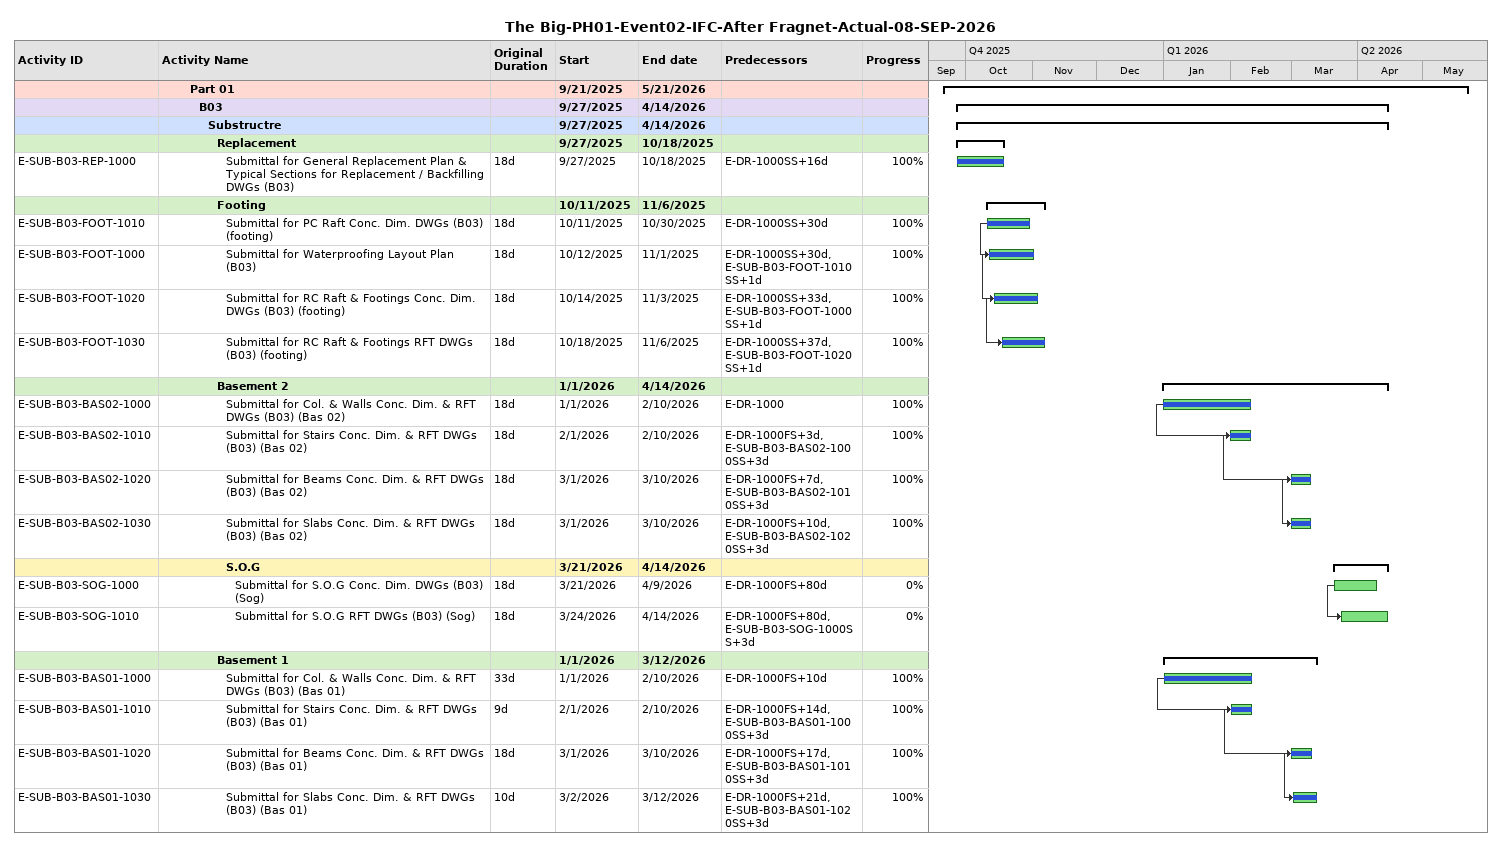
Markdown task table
The Big-PH01-Event02-IFC-After Fragnet-Actual-08-SEP-2026

| ID | Level | Task | Original duration | Start | Finish | Predecessors | % complete |
|---|---|---|---|---|---|---|---|
|  | 4 | **Part 01** |  | 2025-09-21 | 2026-05-21 |  |  |
|  | 5 | **B03** |  | 2025-09-27 | 2026-04-14 |  |  |
|  | 6 | **Substructre** |  | 2025-09-27 | 2026-04-14 |  |  |
|  | 7 | **Replacement** |  | 2025-09-27 | 2025-10-18 |  |  |
| E-SUB-B03-REP-1000 | 8 | Submittal for General Replacement Plan & Typical Sections for Replacement / Backfilling DWGs (B03) | 18d | 2025-09-27 | 2025-10-18 | E-DR-1000SS+16d | 100 |
|  | 7 | **Footing** |  | 2025-10-11 | 2025-11-06 |  |  |
| E-SUB-B03-FOOT-1010 | 8 | Submittal for PC Raft Conc. Dim. DWGs (B03) (footing) | 18d | 2025-10-11 | 2025-10-30 | E-DR-1000SS+30d | 100 |
| E-SUB-B03-FOOT-1000 | 8 | Submittal for Waterproofing Layout Plan (B03) | 18d | 2025-10-12 | 2025-11-01 | E-DR-1000SS+30d, E-SUB-B03-FOOT-1010SS+1d | 100 |
| E-SUB-B03-FOOT-1020 | 8 | Submittal for RC Raft & Footings Conc. Dim. DWGs (B03) (footing) | 18d | 2025-10-14 | 2025-11-03 | E-DR-1000SS+33d, E-SUB-B03-FOOT-1000SS+1d | 100 |
| E-SUB-B03-FOOT-1030 | 8 | Submittal for RC Raft & Footings RFT DWGs (B03) (footing) | 18d | 2025-10-18 | 2025-11-06 | E-DR-1000SS+37d, E-SUB-B03-FOOT-1020SS+1d | 100 |
|  | 7 | **Basement 2** |  | 2026-01-01 | 2026-04-14 |  |  |
| E-SUB-B03-BAS02-1000 | 8 | Submittal for Col. & Walls Conc. Dim. & RFT DWGs (B03) (Bas 02) | 18d | 2026-01-01 | 2026-02-10 | E-DR-1000 | 100 |
| E-SUB-B03-BAS02-1010 | 8 | Submittal for Stairs Conc. Dim. & RFT DWGs (B03) (Bas 02) | 18d | 2026-02-01 | 2026-02-10 | E-DR-1000FS+3d, E-SUB-B03-BAS02-1000SS+3d | 100 |
| E-SUB-B03-BAS02-1020 | 8 | Submittal for Beams Conc. Dim. & RFT DWGs (B03) (Bas 02) | 18d | 2026-03-01 | 2026-03-10 | E-DR-1000FS+7d, E-SUB-B03-BAS02-1010SS+3d | 100 |
| E-SUB-B03-BAS02-1030 | 8 | Submittal for Slabs Conc. Dim. & RFT DWGs (B03) (Bas 02) | 18d | 2026-03-01 | 2026-03-10 | E-DR-1000FS+10d, E-SUB-B03-BAS02-1020SS+3d | 100 |
|  | 8 | **S.O.G** |  | 2026-03-21 | 2026-04-14 |  |  |
| E-SUB-B03-SOG-1000 | 9 | Submittal for S.O.G Conc. Dim. DWGs (B03) (Sog) | 18d | 2026-03-21 | 2026-04-09 | E-DR-1000FS+80d | 0 |
| E-SUB-B03-SOG-1010 | 9 | Submittal for S.O.G RFT DWGs (B03) (Sog) | 18d | 2026-03-24 | 2026-04-14 | E-DR-1000FS+80d, E-SUB-B03-SOG-1000SS+3d | 0 |
|  | 7 | **Basement 1** |  | 2026-01-01 | 2026-03-12 |  |  |
| E-SUB-B03-BAS01-1000 | 8 | Submittal for Col. & Walls Conc. Dim. & RFT DWGs (B03) (Bas 01) | 33d | 2026-01-01 | 2026-02-10 | E-DR-1000FS+10d | 100 |
| E-SUB-B03-BAS01-1010 | 8 | Submittal for Stairs Conc. Dim. & RFT DWGs (B03) (Bas 01) | 9d | 2026-02-01 | 2026-02-10 | E-DR-1000FS+14d, E-SUB-B03-BAS01-1000SS+3d | 100 |
| E-SUB-B03-BAS01-1020 | 8 | Submittal for Beams Conc. Dim. & RFT DWGs (B03) (Bas 01) | 18d | 2026-03-01 | 2026-03-10 | E-DR-1000FS+17d, E-SUB-B03-BAS01-1010SS+3d | 100 |
| E-SUB-B03-BAS01-1030 | 8 | Submittal for Slabs Conc. Dim. & RFT DWGs (B03) (Bas 01) | 10d | 2026-03-02 | 2026-03-12 | E-DR-1000FS+21d, E-SUB-B03-BAS01-1020SS+3d | 100 |
